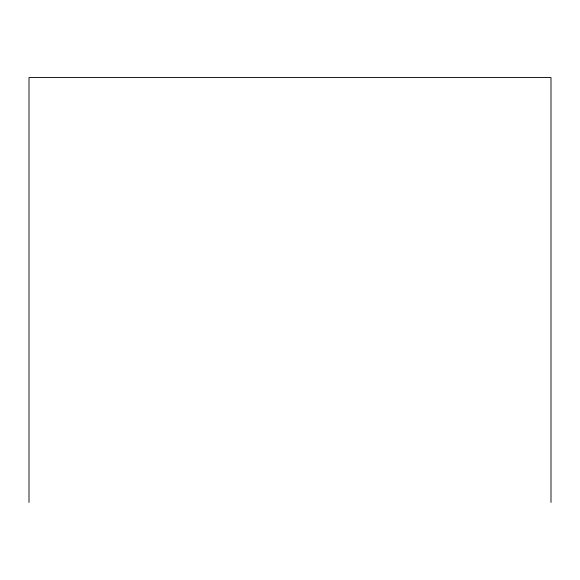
<?xml version="1.0" encoding="UTF-8"?>
<svg xmlns="http://www.w3.org/2000/svg" width="580" height="580" viewBox="0 0 580 580"><rect width="100%" height="100%" fill="white"/><g stroke="black" fill="none" stroke-linecap="round" stroke-linejoin="round"><path stroke-width="0.87" d="M551 502.432L551 77.568L29 77.568L29 502.432"/></g></svg>
